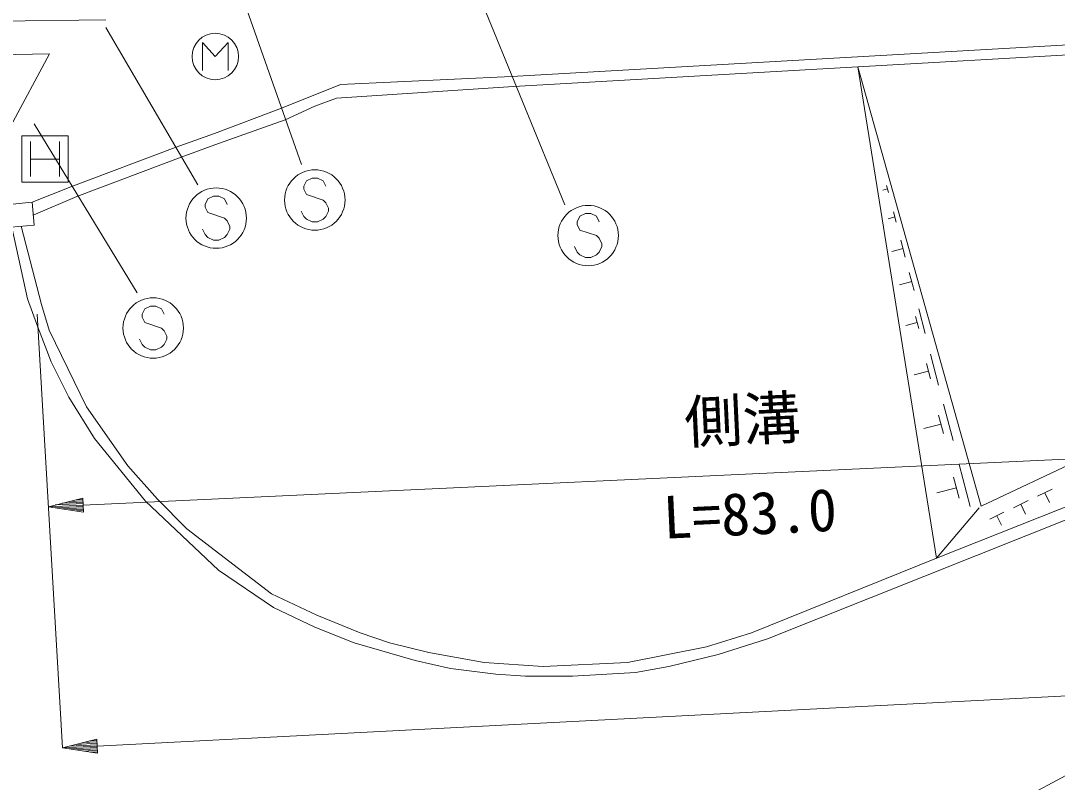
# Model space of a CAD drawing. Units: millimetres, scale not verified. Extents: x 40000 to 680000, y 20000 to 380000.
# Drawn here: x 303726 to 348334, y 241913 to 274708 of the extents above; entities that cross this region are included whole.
import ezdxf
from ezdxf.enums import TextEntityAlignment as Align

# ---------------------------------------------------------------- set-up
doc = ezdxf.new("R2010")
doc.units = ezdxf.units.MM
doc.header["$LTSCALE"] = 1000
for name, color, linetype, lineweight in [('M-BGD', 7, 'Continuous', 13), ('M-BGD-EXST', 7, 'Continuous', 13), ('M-STR-HTXT', 7, 'Continuous', 13), ('M-STR-STRC', 7, 'Continuous', 13)]:
    doc.layers.add(name, color=color, linetype=linetype, lineweight=lineweight)
doc.styles.add('ＭＳ ゴシック', font='')
doc.styles.get('ＭＳ ゴシック').set_extended_font_data('MS Gothic')

msp = doc.modelspace()

# ---------------------------------------------------------------- linework, layer by layer
at = {"layer": 'M-BGD'}
for p, q in [((307387, 274743), (281167, 274402)), ((324850, 272302), (366591, 274673)), ((339751, 272726), (366675, 274250)), ((304959, 273279), (283907, 272941)), ((303288, 270153), (304959, 273279)), ((324935, 271879), (339751, 272726)), ((343138, 251559), (339751, 272726)), ((339751, 272726), (345054, 253797)), ((317484, 271964), (324850, 272302)), ((314944, 270948), (317484, 271964)), ((317315, 271371), (324935, 271879)), ((316383, 271032), (317315, 271371)), ((312065, 269847), (314944, 270948)), ((315113, 270440), (316383, 271032)), ((312235, 269424), (315113, 270440)), ((310372, 269254), (312065, 269847)), ((305885, 267561), (310372, 269254)), ((310626, 268831), (312235, 269424)), ((306139, 267138), (310626, 268831)), ((304212, 266892), (305885, 267561)), ((341028, 267466), (340830, 267414)), ((340989, 267614), (341067, 267317)), ((304264, 266339), (306139, 267138)), ((341286, 266474), (341400, 266038)), ((341343, 266256), (341053, 266180)), ((303338, 265815), (304022, 262735)), ((303750, 265854), (304615, 262481)), ((341601, 265264), (341793, 264529)), ((341697, 264897), (341207, 264769)), ((341966, 263864), (342169, 263084)), ((342068, 263474), (341547, 263338)), ((304022, 262735), (304445, 261550)), ((304615, 262481), (304953, 261380)), ((342375, 262296), (342648, 261245)), ((342233, 261978), (342370, 261453)), ((304445, 261550), (305038, 260026)), ((342301, 261715), (341811, 261588)), ((345054, 253797), (361589, 261603)), ((304953, 261380), (306562, 258078)), ((342882, 260347), (343228, 259018)), ((305038, 260026), (305800, 258502)), ((342703, 259946), (342876, 259281)), ((342789, 259613), (342169, 259452)), ((305800, 258502), (306901, 256724)), ((343138, 251559), (361046, 258708)), ((306562, 258078), (308340, 255538)), ((343441, 258201), (343851, 256628)), ((343229, 257726), (343434, 256939)), ((343331, 257332), (342597, 257141)), ((306901, 256724), (309102, 254014)), ((308340, 255538), (309610, 254099)), ((335857, 248088), (354314, 255454)), ((344118, 255601), (344591, 253787)), ((343874, 255053), (344110, 254146)), ((343992, 254599), (343145, 254379)), ((347482, 254231), (348118, 254536)), ((347800, 254383), (348003, 253959)), ((309102, 254014), (312235, 251051)), ((309610, 254099), (310880, 252829)), ((346449, 253736), (347086, 254041)), ((346768, 253888), (346971, 253464)), ((344969, 253733), (343138, 251559)), ((345433, 253249), (346037, 253538)), ((345735, 253394), (345928, 252991)), ((310880, 252829), (314521, 250035)), ((335179, 248342), (343138, 251559)), ((312235, 251051), (314605, 249442)), ((314521, 250035), (316468, 249104)), ((314605, 249442), (316383, 248596)), ((316468, 249104), (318331, 248342)), ((316383, 248596), (318077, 247918)), ((318331, 248342), (319601, 247918)), ((333232, 247749), (335179, 248342)), ((333740, 247410), (335857, 248088)), ((318077, 247918), (320701, 247156)), ((319601, 247918), (321294, 247495)), ((329845, 247072), (333232, 247749)), ((320701, 247156), (322225, 246818)), ((321294, 247495), (323665, 247072)), ((331623, 246902), (333740, 247410)), ((322225, 246818), (324173, 246564)), ((323665, 247072), (326205, 246902)), ((326205, 246902), (329845, 247072)), ((330184, 246648), (331623, 246902)), ((324173, 246564), (325443, 246479)), ((325443, 246479), (327475, 246479)), ((327475, 246479), (330184, 246648)), ((339243, 237166), (356092, 246140))]:
    msp.add_line(p, q, dxfattribs=at)
msp.add_lwpolyline([(303319, 265813), (304305, 265906), (304212, 266892), (303226, 266799)], close=True, dxfattribs=at)
at = {"layer": 'M-BGD-EXST'}
for p, q in [((311549, 272567), (311549, 273767)), ((311549, 273767), (312099, 273167)), ((312099, 273167), (312649, 273767)), ((312649, 273767), (312649, 272567))]:
    msp.add_line(p, q, dxfattribs=at)
msp.add_circle((312099, 273167), 1000, dxfattribs=at)
at = {"layer": 'M-STR-HTXT'}
for p, q in [((304439, 262074), (305519, 243393)), ((387214, 257637), (306417, 253852)), ((304919, 253781), (306403, 254151)), ((304919, 253781), (306417, 253852)), ((306414, 253912), (305215, 253855)), ((305512, 253929), (306411, 253972)), ((306408, 254031), (305809, 254003)), ((306106, 254077), (306406, 254091)), ((306431, 253552), (306403, 254151)), ((304919, 253781), (306431, 253552)), ((306420, 253792), (305221, 253736)), ((305524, 253690), (306423, 253732)), ((306425, 253672), (305826, 253644)), ((306128, 253598), (306428, 253612)), ((307017, 243471), (475395, 252233)), ((305519, 243393), (307002, 243771)), ((306112, 243544), (307011, 243591)), ((307008, 243651), (306409, 243620)), ((306705, 243695), (307005, 243711)), ((307033, 243171), (307002, 243771)), ((305519, 243393), (307017, 243471)), ((305519, 243393), (307033, 243171)), ((307014, 243531), (305816, 243469)), ((307021, 243411), (305822, 243349)), ((306125, 243304), (307024, 243351)), ((307027, 243291), (306428, 243260)), ((306730, 243216), (307030, 243231))]:
    msp.add_line(p, q, dxfattribs=at)
at = {"layer": 'M-STR-STRC'}
for p, q in [((327147, 266780), (322887, 277157)), ((315803, 268511), (313094, 276242)), ((311350, 267644), (307388, 274410)), ((308737, 262994), (304302, 270272)), ((303771, 267753), (303771, 269753)), ((303771, 269753), (305771, 269753)), ((304146, 269503), (304146, 268003)), ((305396, 269503), (305396, 268003)), ((305771, 269753), (305771, 267753)), ((304146, 268753), (305396, 268753)), ((305771, 267753), (303771, 267753)), ((316027, 267814), (315909, 267577)), ((316264, 267932), (316027, 267814)), ((316500, 267932), (316264, 267932)), ((316736, 267814), (316500, 267932)), ((316855, 267577), (316736, 267814)), ((315909, 267577), (315909, 267459)), ((315909, 267459), (316027, 267223)), ((316027, 267223), (316736, 266987)), ((311783, 267034), (311665, 266798)), ((311665, 266798), (311665, 266680)), ((312020, 267152), (311783, 267034)), ((312256, 267152), (312020, 267152)), ((312493, 267034), (312256, 267152)), ((312611, 266798), (312493, 267034)), ((316736, 266987), (316855, 266868)), ((316855, 266868), (316973, 266632)), ((311665, 266680), (311783, 266443)), ((311783, 266443), (312493, 266207)), ((315909, 266277), (315791, 266514)), ((316973, 266514), (316855, 266277)), ((316973, 266632), (316973, 266514)), ((328027, 266403), (327791, 266285)), ((328263, 266403), (328027, 266403)), ((328500, 266285), (328263, 266403)), ((312493, 266207), (312611, 266089)), ((312611, 266089), (312729, 265852)), ((316027, 266159), (315909, 266277)), ((316264, 266041), (316027, 266159)), ((316500, 266041), (316264, 266041)), ((316736, 266159), (316500, 266041)), ((316855, 266277), (316736, 266159)), ((327791, 266285), (327672, 266048)), ((327672, 266048), (327672, 265930)), ((327672, 265930), (327791, 265694)), ((328618, 266048), (328500, 266285)), ((311665, 265498), (311547, 265734)), ((311783, 265380), (311665, 265498)), ((312611, 265498), (312493, 265380)), ((312729, 265734), (312611, 265498)), ((312729, 265852), (312729, 265734)), ((327791, 265694), (328500, 265457)), ((328500, 265457), (328618, 265339)), ((312020, 265261), (311783, 265380)), ((312256, 265261), (312020, 265261)), ((312493, 265380), (312256, 265261)), ((327672, 264748), (327554, 264985)), ((328618, 265339), (328736, 265103)), ((328736, 264985), (328618, 264748)), ((328736, 265103), (328736, 264985)), ((327791, 264630), (327672, 264748)), ((328027, 264512), (327791, 264630)), ((328500, 264630), (328263, 264512)), ((328618, 264748), (328500, 264630)), ((328263, 264512), (328027, 264512)), ((309072, 262302), (308954, 262066)), ((309308, 262421), (309072, 262302)), ((309545, 262421), (309308, 262421)), ((309781, 262302), (309545, 262421)), ((309899, 262066), (309781, 262302)), ((308954, 262066), (308954, 261948)), ((308954, 261948), (309072, 261712)), ((309072, 261712), (309781, 261475)), ((309781, 261475), (309899, 261357)), ((308954, 260766), (308836, 261002)), ((309899, 261357), (310017, 261121)), ((310017, 261002), (309899, 260766)), ((310017, 261121), (310017, 261002)), ((309072, 260648), (308954, 260766)), ((309308, 260530), (309072, 260648)), ((309545, 260530), (309308, 260530)), ((309781, 260648), (309545, 260530)), ((309899, 260766), (309781, 260648))]:
    msp.add_line(p, q, dxfattribs=at)
for centre in [(316382, 266987), (312138, 266207), (328145, 265457), (309427, 261475)]:
    msp.add_circle(centre, 1300, dxfattribs=at)

# ---------------------------------------------------------------- texts
at = {"layer": 'M-STR-HTXT', "style": 'ＭＳ ゴシック'}
for s, p in [('側溝', (332353, 255948)), ('L=83.0', (331439, 251851))]:
    msp.add_text(s, height=1833, rotation=2.683, dxfattribs=at).set_placement(p, align=Align.BOTTOM_LEFT)

doc.saveas('drawing.dxf')
